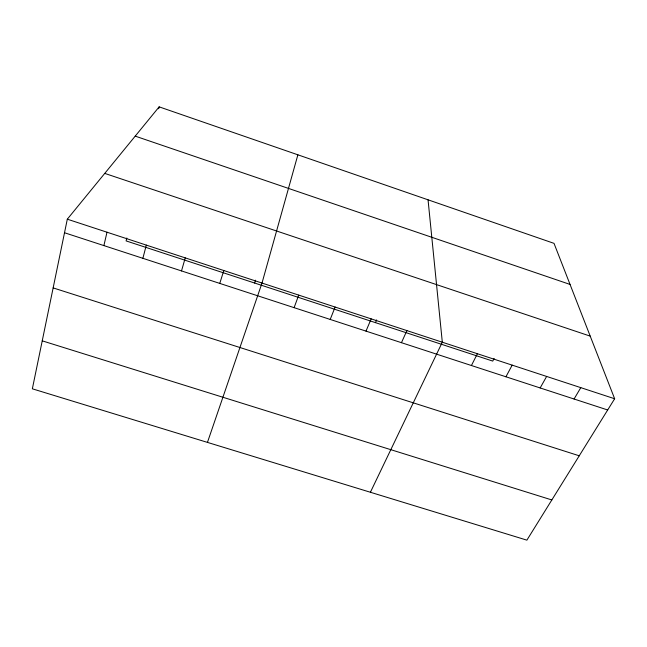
<?xml version="1.0" encoding="UTF-8"?>
<svg xmlns="http://www.w3.org/2000/svg" width="647" height="647" viewBox="0 0 647 647"><rect width="100%" height="100%" fill="white"/><g stroke="black" fill="none" stroke-linecap="round" stroke-linejoin="round"><path stroke-width="0.97" d="M67.312 219.187L32.35 388.807L526.884 540.148L614.65 398.754L554.018 243.361L159.154 106.852L67.312 219.187L614.65 398.754M103.892 245.593L107.006 232.208M126.82 238.007L126.108 240.91L492.755 361.091L494.122 358.462M158.685 108.745L159.154 106.852M142.882 258.315L146.319 245.108M297.879 154.811L262.011 283.062L207.452 442.394M181.508 270.923L185.252 257.878M219.762 283.402L223.813 270.535M254.603 283.03L255.565 280.175M294.102 307.657L298.736 295.113M330.205 319.44L335.122 307.05M365.992 331.118L371.176 318.874M375.478 322.651L376.651 319.909M401.447 342.692L406.906 330.601M370.407 492.262L442.313 342.214L428.047 199.81M471.42 365.523L477.397 353.723M505.938 376.78L512.173 365.134M540.156 387.949L546.634 376.441M574.067 399.013L580.796 387.642M42.241 340.84L551.834 499.953M53.151 287.907L579.243 455.795M64.522 232.75L607.679 409.98M104.749 173.396L590.218 336.125M135.215 136.129L570.047 284.437"/></g></svg>
